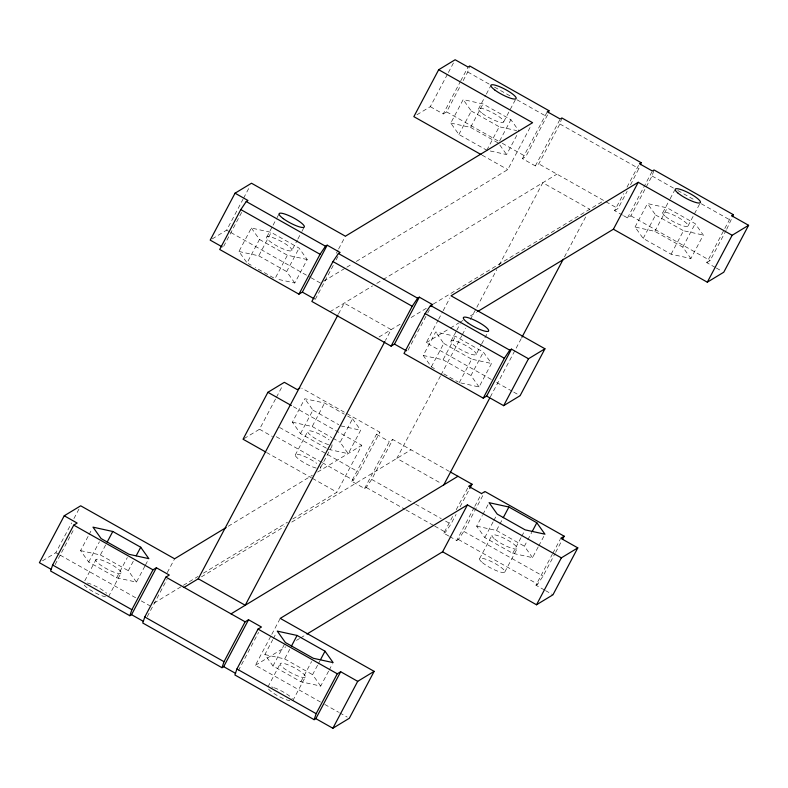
<?xml version="1.0" encoding="UTF-8"?>
<svg xmlns="http://www.w3.org/2000/svg" width="788" height="788" viewBox="0 0 788 788"><rect width="100%" height="100%" fill="white"/><g stroke="black" fill="none" stroke-linecap="round" stroke-linejoin="round"><path stroke-width="0.59" stroke-dasharray="3.94 2.96" d="M463.167 80.632L467.737 72.003L469.756 66.005M561.903 117.983L559.874 123.992L538.765 163.874L535.357 165.933L522.444 158.654L525.852 156.585L547.64 114.703M630.548 184.855L639.787 166.692M623.535 215.676L627.504 217.921L630.902 215.853L652.021 175.97L654.05 169.972M726.694 229.298L732.604 216.67M42.483 560.829L55.849 552.723L71.659 522.868M73.914 518.602L78.997 509.009M212.258 238.872L226.648 230.145L243.019 199.226M243.591 198.152L249.796 186.421M55.13 564.651L74.328 528.393M223.674 246.339L241.739 212.218M144.884 566.119L136.413 582.115L116.614 577.781L88.689 562.031L80.573 550.615L88.473 535.682M89.044 534.619L91.861 529.28M251.362 228.028L259.488 239.453L247.068 262.906L238.941 251.49L251.362 228.028L271.171 232.362L299.095 248.121L307.212 259.538L294.791 283L277.317 279.169M88.689 562.031L99.416 541.77M84.779 580.805L96.067 559.48M266.866 236.902L272.51 226.235M273.072 225.171L276.46 218.768M277.031 217.705L278.716 214.503M80.573 550.615L100.371 554.949L106.016 544.281M238.941 251.49L258.75 255.824L271.171 232.362M116.614 577.781L127.341 557.52M307.212 259.538L287.403 255.204L274.982 278.666L255.332 267.575M108.498 596.703L120.919 573.25A14.263 3.014 27.9 0 0 104.469 561.145A14.263 3.014 27.9 0 0 100.086 564.7A14.263 3.014 27.9 0 0 120.919 573.25M291.718 250.663A14.263 3.014 27.9 0 0 275.268 238.557A14.263 3.014 27.9 0 0 270.885 242.123A14.263 3.014 27.9 0 0 291.718 250.663L297.362 240.005M297.923 238.941L301.311 232.539M301.873 231.475L304.138 227.21M136.413 582.115L128.296 570.699L133.94 560.032M294.791 283L286.674 271.574L299.095 248.121M145.445 565.055L147.701 560.79M167.263 572.649L174.601 558.781M336.368 253.263L338.062 250.062M338.623 248.998L345.4 236.203M147.277 616.64L167.046 579.308M315.259 299.391L333.324 265.261M336.141 259.932L338.407 255.667M244.083 438.601L259.508 429.243L275.879 398.324M276.44 397.26L282.084 386.593M416.931 114.772L430.297 106.666L447.801 73.609M448.372 72.545L454.577 60.814M430.297 106.666L443.211 113.955L460.153 81.962M460.714 80.898L468.052 67.029M338.485 313.969L344.228 303.114L391.183 329.611L385.43 340.455M443.211 113.955L446.619 111.886L460.881 84.946M326.36 448.185L300.514 433.597L292.387 422.181L304.808 398.718L324.617 403.052L344.267 414.133M516.77 135.369L506.605 154.566L486.807 150.232L458.882 134.482L450.766 123.066L463.186 99.603L482.995 103.937L510.91 119.687L519.036 131.103M300.514 433.597L312.934 410.134L304.808 398.718M458.882 134.482L471.303 111.019L463.186 99.603M295.214 455.109L307.635 431.657M478.434 109.079L485.772 95.21M486.334 94.146L490.855 85.616M292.387 422.181L312.196 426.515L324.617 403.052M450.766 123.066L470.574 127.39L482.995 103.937M486.807 150.232L499.228 126.769L516.701 130.591M320.568 467.668L332.989 444.215A14.263 3.014 27.9 0 1 331.393 445.112M503.788 121.628L516.209 98.175M352.541 418.802L360.658 430.228L348.237 453.681L340.12 442.265L352.541 418.802L345.302 414.724M499.622 141.013L510.91 119.687M238.301 670.755L258.622 632.36M407.967 350.305L427.165 314.048M427.726 312.984L429.421 309.782M292.791 518.977L336.959 492.195L361.8 445.279L292.437 406.145M356.314 261.439L507.758 169.617L530.905 125.903M449.416 471.47L392.808 439.527L371.69 479.409L366.262 487.486L364.558 488.511L351.645 481.232L376.497 434.306L379.895 432.248L301.735 388.149M522.444 158.654L547.286 111.729M320.499 702.019L255.401 665.299L271.21 635.443M271.771 634.379L280.242 618.383M491.288 379.442L426.2 342.721L438.059 320.332M438.62 319.258L442.57 311.792M443.142 310.728L449.909 297.933M351.645 481.232L353.349 480.197L358.776 472.13L379.895 432.248M328.606 671.149L320.706 686.082L300.898 681.748L272.983 665.998L264.857 654.582L272.766 639.649M273.328 638.585L276.155 633.247M434.454 368.626L431.351 366.873L423.235 355.457L435.656 331.994L455.464 336.328L483.379 352.078L491.505 363.504L479.074 386.957L460.438 382.879M364.558 488.511L389.4 441.595L392.808 439.527M535.357 165.933L560.199 119.018M272.983 665.998L284.832 643.599M431.351 366.873L443.772 343.42L435.656 331.994M267.92 686.919L280.341 663.457M451.14 340.879L456.222 331.275M456.784 330.211L460.172 323.819M264.857 654.582L284.665 658.906L289.748 649.312M423.235 355.457L443.043 359.791L455.464 336.328M440.492 375.915L396.817 458.389L441.635 483.674M441.063 374.832L461.748 335.757M462.329 334.673L465.777 328.163M470.367 319.475L496.804 269.555M499.099 265.211L542.774 182.737L589.729 209.224M300.898 681.748L311.624 661.487M459.276 382.633L471.697 359.17L491.505 363.504M292.801 700.66L305.222 677.207A14.263 3.014 27.9 0 0 288.704 665.082A14.263 3.014 27.9 0 0 284.419 668.697A14.263 3.014 27.9 0 0 305.222 677.207M476.011 354.62A14.263 3.014 27.9 0 0 459.502 342.504A14.263 3.014 27.9 0 0 455.218 346.119A14.263 3.014 27.9 0 0 476.011 354.62L481.094 345.026M481.665 343.962L488.442 331.167M320.706 686.082L312.59 674.666L317.672 665.062M318.234 663.998L319.928 660.797M479.074 386.957L470.958 375.541L483.379 352.078M329.177 670.086L332.566 663.683M490.313 396.975L521.351 338.367M564.444 256.977L586.282 215.735M448.756 536.017L443.792 533.21L453.396 515.086M456.213 509.757L468.072 487.358M622.54 215.114L614.591 210.632L623.623 193.572M627.012 187.18L639.432 163.717M443.792 533.21L445.496 532.186L450.923 524.109L456.065 514.416M460.054 506.861L469.185 489.624M614.591 210.632L617.999 208.574L627.13 191.326M449.751 536.579L456.705 540.499L474.209 507.442M474.77 506.379L481.547 493.574M627.504 217.921L652.346 170.996M456.705 540.499L458.409 539.465L463.836 531.398L484.384 492.589M538.174 546.99L532.521 557.648L512.722 553.314L484.797 537.564L476.681 526.148L482.325 515.48M482.896 514.416L487.979 504.822M635.059 227.033L647.48 203.57L667.278 207.904L695.203 223.654L703.32 235.07L690.899 258.533L671.1 254.199L643.175 238.449L635.059 227.033L654.858 231.357L682.782 247.117L690.899 258.533M484.797 537.564L493.268 521.567M493.83 520.504L496.657 515.175M643.175 238.449L655.596 214.986L647.48 203.57M479.577 558.702L491.998 535.239M662.787 212.661L669.564 199.866M670.135 198.803L674.646 190.272M476.681 526.148L496.489 530.482L499.306 525.153M499.878 524.079L502.695 518.75M654.858 231.357L667.278 207.904M512.722 553.314L521.193 537.317M521.755 536.254L524.01 531.989M671.1 254.199L683.521 230.736L703.32 235.07M504.793 572.019L517.214 548.556M688.013 225.979L700.433 202.516M532.521 557.648L524.404 546.232L527.231 540.903M527.793 539.829L531.742 532.373M682.782 247.117L695.203 223.654M538.736 545.917L543.818 536.323M544.449 589.995L535.938 585.198L552.309 554.269M552.88 553.206L560.219 539.347M715.248 267.418L706.737 262.621L724.241 229.564M724.802 228.49L731.579 215.695M535.938 585.198L537.643 584.164L543.07 576.097L555.057 553.462M555.629 552.378L561.903 540.529M706.737 262.621L710.136 260.552L726.122 230.372M323.71 281.208L345.794 267.821M346.848 267.181L352.108 263.99M330.044 311.713L372.586 285.916M376.792 283.375L382.042 280.183M383.096 279.553L556.958 174.138M379.028 336.978L400.639 323.878M411.139 317.505L426.899 307.95M433.203 304.129L603.913 200.625L538.765 163.874M426.2 342.721L449.337 328.695M450.391 328.054L458.803 322.952M459.857 322.312L463.009 320.401M470.367 315.939L476.681 312.117M228.234 526.266L312.373 475.253M317.633 472.061L361.8 445.279M153.965 603.155L182.363 585.937M183.407 585.297L198.133 576.373M203.393 573.181L287.531 522.168M201.423 576.865L284.419 526.551M291.767 522.089L411.001 449.8M255.401 665.299L285.896 646.81M296.416 640.427L299.568 638.516M300.622 637.886L305.882 634.695M340.849 425.894L360.658 430.228M328.429 449.347L348.237 453.681M467.737 72.003L489.151 84.089M494.5 87.104L511.629 96.776M516.987 99.79L546.97 116.703M559.874 123.992L639.107 168.691M652.021 175.97L673.435 188.056M677.719 190.469L694.849 200.132M701.281 203.757L731.254 220.67M471.303 111.019L499.228 126.769M655.596 214.986L683.521 230.736M446.619 111.886L498.006 140.885M502.291 143.298L525.852 156.585M605.923 201.758L617.999 208.574M630.902 215.853L710.136 260.552M470.574 127.39L498.489 143.15M716.312 268.019L721.631 271.023M482.148 155.167L507.758 169.617M259.488 239.453L287.403 255.204M443.772 343.42L471.697 359.17M226.648 230.145L229.85 231.948M230.914 232.558L309.881 277.1M310.955 277.701L320.558 283.119M496.627 382.456L512.633 391.488M513.697 392.089L520.1 395.694M258.75 255.824L286.674 271.574M443.043 359.791L470.958 375.541M248.102 263.497L251.195 265.241M443.762 373.876L458.242 382.042M376.497 434.306L389.4 441.595M312.934 410.134L338.781 424.722M312.196 426.515L331.846 437.596M332.881 438.177L340.12 442.265M496.489 530.482L524.404 546.232M279.543 427.431L358.776 472.13M371.69 479.409L414.518 503.571M415.591 504.182L441.29 518.671M445.575 521.095L450.923 524.109M463.836 531.398L543.07 576.097M276.263 436.71L321.228 462.073M322.302 462.684L353.349 480.197M366.262 487.486L404.805 509.225M405.879 509.836L433.715 525.537M434.789 526.138L445.496 532.186M458.409 539.465L537.643 584.164M259.508 429.243L272.412 436.532M545.513 590.596L552.959 594.802M266.531 452.47L311.349 477.755M312.412 478.355L336.959 492.195M100.371 554.949L128.296 570.699M284.665 658.906L312.59 674.666M55.849 552.723L59.051 554.535M60.124 555.136L135.881 597.875M141.219 600.889L149.759 605.706M324.764 704.433L338.633 712.254M339.707 712.864L347.173 717.07M499.848 145.051L506.605 154.566M289.895 700.788A14.263 3.014 27.9 0 1 268.353 688.879M271.584 686.959A14.263 3.014 27.9 0 1 273.318 687.451M274.254 687.766A14.263 3.014 27.9 0 1 292.368 698.7M105.562 596.812A14.263 3.014 27.9 0 1 84.04 584.893M87.34 583.002A14.263 3.014 27.9 0 1 106.646 593.236M328.626 444.639A14.263 3.014 27.9 0 1 310.984 435.567A14.263 3.014 27.9 0 1 311.457 431.085A14.263 3.014 27.9 0 1 329.128 439.901M316.205 468.102A14.263 3.014 27.9 0 1 298.554 459.02A14.263 3.014 27.9 0 1 299.036 454.548A14.263 3.014 27.9 0 1 316.707 463.364M320.086 466.555A14.263 3.014 27.9 0 1 320.194 468.358M482.286 113.383A14.263 3.014 27.9 0 0 503.414 122.317A14.263 3.014 27.9 0 0 487.634 110.359A14.263 3.014 27.9 0 0 482.286 113.383M665.545 216.523A14.263 3.014 27.9 0 0 687.235 226.452A14.263 3.014 27.9 0 0 673.425 214.986A14.263 3.014 27.9 0 0 665.545 216.523M494.746 539.1A14.263 3.014 27.9 0 0 516.435 549.029A14.263 3.014 27.9 0 0 502.626 537.564A14.263 3.014 27.9 0 0 494.746 539.1M482.325 562.563A14.263 3.014 27.9 0 0 504.015 572.492A14.263 3.014 27.9 0 0 490.205 561.026A14.263 3.014 27.9 0 0 482.325 562.563"/><path stroke-width="1.18" d="M51.319 569.428L39.4 562.701L64.242 515.776L77.155 523.065L73.747 525.123L52.638 565.006L50.609 571.014L129.843 615.714L131.547 614.679L156.388 567.764L169.302 575.043L165.894 577.111L144.785 616.994L142.756 623.003L221.989 667.702L223.694 666.668L248.535 619.742L261.449 627.031L258.04 629.09L236.922 668.973L234.903 674.981L314.136 719.68L315.84 718.646L340.682 671.731L357.703 681.334L374.152 671.356L280.242 618.383L467.442 504.881L561.351 557.855L577.801 547.877L560.78 538.273L564.188 536.214L484.955 491.515L481.547 493.574L468.633 486.294L472.042 484.226L450.49 472.071M129.843 615.714L131.872 609.705L152.98 569.822L156.388 567.764M221.989 667.702L224.009 661.693L245.127 621.811L248.535 619.742M314.136 719.68L316.155 713.672L337.274 673.789L340.682 671.731M548.32 112.704L548.99 110.704L469.756 66.005L468.052 67.029L455.139 59.75L438.689 69.718L413.848 116.644L481.074 154.566M640.457 164.682L641.136 162.683L561.903 117.983L560.199 119.018L547.286 111.729L548.99 110.704M732.604 216.67L733.283 214.661L654.05 169.972L652.346 170.996L639.432 163.717L641.136 162.683M438.689 69.718L532.599 122.701L345.4 236.203L251.49 183.23L235.041 193.198L210.199 240.123L222.118 246.841M235.041 193.198L247.954 200.487L246.25 201.521L240.823 209.588L219.704 249.471L298.938 294.17L302.346 292.102L327.187 245.186L340.101 252.465L338.397 253.5L332.969 261.567L311.851 301.449L391.084 346.149L394.493 344.09L419.334 297.165L432.248 304.454L431.115 306.581M107.148 542.144L112.792 531.486L140.717 547.236L148.833 558.653L129.035 554.319L101.11 538.568L92.994 527.152L112.792 531.486M136.196 555.767L140.717 547.236M298.938 294.17L320.056 254.288L325.483 246.211L327.187 245.186M299.814 388.06L297.263 389.607L284.35 382.328L267.9 392.306L243.049 439.221L265.457 451.869M184.087 587.375L198.271 578.776L337.904 315.052M384.859 341.549L245.226 605.263L198.271 578.776M391.084 346.149L412.203 306.266L417.63 298.199L419.334 297.165M432.248 304.454L430.543 305.478L425.116 313.555L403.998 353.438L483.231 398.137L486.629 396.069L511.481 349.153L528.492 358.757L544.951 348.779L451.041 295.805L638.241 182.294L732.15 235.277L748.6 225.299L731.579 215.695L733.283 214.661M291.442 646.111L297.086 635.453L325.011 651.203L333.127 662.619L313.319 658.285L285.404 642.535L277.277 631.119L297.086 635.453M320.489 659.733L325.011 651.203M483.231 398.137L504.35 358.254L509.777 350.177L511.481 349.153M443.772 484.886L489.742 398.058M521.922 337.284L563.292 259.144M315.84 718.646L332.861 728.25L357.703 681.334M486.629 396.069L503.65 405.672L528.492 358.757M469.756 488.54L472.042 484.226M374.152 671.356L349.311 718.282L332.861 728.25M544.951 348.779L520.1 395.694L503.65 405.672M306.936 634.054L442.6 551.797L467.442 504.881M477.735 311.477L613.399 229.219L638.241 182.294M503.256 517.686L508.91 507.019L536.825 522.769L544.951 534.195L525.143 529.861L497.218 514.101L489.102 502.685L508.91 507.019M532.314 531.299L536.825 522.769M562.474 539.445L564.188 536.214M442.6 551.797L536.51 604.77L561.351 557.855M613.399 229.219L707.309 282.193L732.15 235.277M577.801 547.877L552.959 594.802L536.51 604.77M748.6 225.299L723.758 272.224L707.309 282.193M64.242 515.776L80.691 505.807L174.601 558.781L226.136 527.536M231.042 613.862L457.956 476.287M246.25 201.521L325.483 246.211M338.397 253.5L417.63 298.199M430.543 305.478L509.777 350.177M240.823 209.588L320.056 254.288M332.969 261.567L412.203 306.266M425.116 313.555L504.35 358.254M302.346 292.102L314.264 298.829M394.493 344.09L406.411 350.808M267.9 392.306L291.373 405.544M73.747 525.123L152.98 569.822M165.894 577.111L245.127 621.811M258.04 629.09L337.274 673.789M52.638 565.006L131.872 609.705M144.785 616.994L224.009 661.693M236.922 668.973L316.155 713.672M131.547 614.679L143.465 621.407M223.694 666.668L235.612 673.395M467.639 322.666A14.263 3.014 27.9 0 0 488.442 331.167A14.263 3.014 27.9 0 0 471.923 319.041A14.263 3.014 27.9 0 0 467.639 322.666M283.306 218.66A14.263 3.014 27.9 0 0 304.138 227.21A14.263 3.014 27.9 0 0 287.689 215.104A14.263 3.014 27.9 0 0 283.306 218.66M494.716 89.921A14.263 3.014 27.9 0 0 515.835 98.864A14.263 3.014 27.9 0 0 500.055 86.897A14.263 3.014 27.9 0 0 494.716 89.921M677.966 193.06A14.263 3.014 27.9 0 0 699.655 202.989A14.263 3.014 27.9 0 0 685.846 191.523A14.263 3.014 27.9 0 0 677.966 193.06"/></g></svg>
